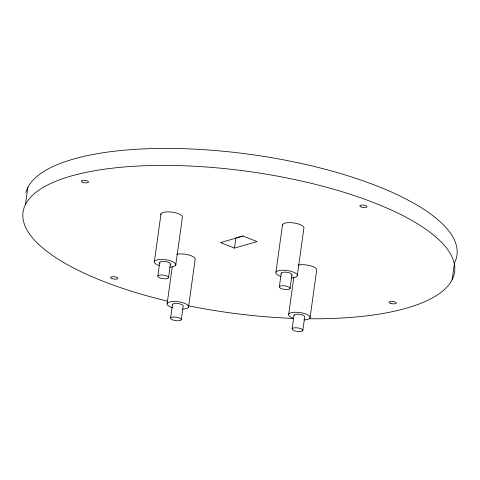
<?xml version="1.0" encoding="UTF-8"?>
<svg xmlns="http://www.w3.org/2000/svg" width="480" height="480" viewBox="0 0 480 480"><rect width="100%" height="100%" fill="white"/><g stroke="black" fill="none" stroke-linecap="round" stroke-linejoin="round"><path stroke-width="0.72" d="M25.476 204.468L27.834 187.476M154.404 261.39L161.004 213.816M157.854 275.928L159.738 262.332M168.522 277.806A5.448 1.782 7.9 0 0 161.25 274.95A5.448 1.782 7.9 0 0 159.786 277.842A5.448 1.782 7.9 0 0 168.522 277.806L170.406 264.216M167.178 303.42L172.254 266.82M175.74 265.158L182.34 217.578A10.89 3.564 7.9 0 0 171.954 212.136A10.89 3.564 7.9 0 0 160.932 214.746M170.628 317.952L172.512 304.356M181.29 319.836A5.448 1.782 7.9 0 0 174.024 316.974A5.448 1.782 7.9 0 0 172.56 319.872A5.448 1.782 7.9 0 0 181.29 319.836L183.18 306.24A5.448 1.782 7.9 0 0 177.984 303.522A5.448 1.782 7.9 0 0 172.476 304.824M188.514 307.182L195.114 259.602A10.89 3.564 7.9 0 0 189.264 255.102A10.89 3.564 7.9 0 0 176.676 254.262M234.486 248.1L257.142 241.59L243.156 236.094L220.5 242.604L234.486 248.1L235.902 237.906M275.928 272.166L282.528 224.592M279.372 286.704L281.262 273.108M290.04 288.582A5.448 1.782 7.9 0 0 282.774 285.726A5.448 1.782 7.9 0 0 281.31 288.618A5.448 1.782 7.9 0 0 290.04 288.582L291.924 274.992M288.696 314.19L293.88 276.864M297.258 275.928L303.864 228.354A10.89 3.564 7.9 0 0 293.478 222.912A10.89 3.564 7.9 0 0 282.456 225.516M292.146 328.728L294.03 315.132M302.814 330.606A5.448 1.782 7.9 0 0 295.542 327.75A5.448 1.782 7.9 0 0 294.084 330.642A5.448 1.782 7.9 0 0 302.814 330.606L304.698 317.016A5.448 1.782 7.9 0 0 299.508 314.292A5.448 1.782 7.9 0 0 293.994 315.6M310.032 317.958L316.638 270.378A10.89 3.564 7.9 0 0 310.788 265.878A10.89 3.564 7.9 0 0 298.2 265.038M452.166 279.72L454.524 262.728A217.848 71.286 7.9 0 0 267.156 156.948A217.848 71.286 7.9 0 0 25.938 192.456M236.61 237.702L242.982 235.872M167.244 301.08A217.848 71.286 7.9 0 1 65.196 177.858A217.848 71.286 7.9 0 1 412.812 221.004A217.848 71.286 7.9 0 1 309.822 318.774M292.974 318.39A217.848 71.286 7.9 0 1 187.854 305.658M159.432 265.644A10.89 3.564 7.9 0 1 157.14 259.854A10.89 3.564 7.9 0 1 173.808 262.242A10.89 3.564 7.9 0 1 169.59 267.096M172.818 307.86A10.89 3.564 7.9 0 1 169.602 301.956A10.89 3.564 7.9 0 1 186.444 304.188A10.89 3.564 7.9 0 1 182.364 309.126M293.724 318.444A10.89 3.564 7.9 0 1 291.438 312.654A10.89 3.564 7.9 0 1 308.106 315.042A10.89 3.564 7.9 0 1 303.888 319.896M280.95 276.414A10.89 3.564 7.9 0 1 278.664 270.63A10.89 3.564 7.9 0 1 295.332 273.018A10.89 3.564 7.9 0 1 291.114 277.872M281.55 274.068A5.448 1.782 7.9 0 1 286.734 272.268A5.448 1.782 7.9 0 1 291.528 275.388M160.032 263.292A5.448 1.782 7.9 0 1 165.216 261.492A5.448 1.782 7.9 0 1 170.004 264.612M361.164 206.94A3.63 1.188 7.9 0 0 366.984 206.916A3.63 1.188 7.9 0 0 362.136 205.008A3.63 1.188 7.9 0 0 361.164 206.94M390.432 303.246A3.63 1.188 7.9 0 0 396.258 303.222A3.63 1.188 7.9 0 0 391.41 301.32A3.63 1.188 7.9 0 0 390.432 303.246M111.948 278.556A3.63 1.188 7.9 0 0 117.768 278.532A3.63 1.188 7.9 0 0 112.926 276.624A3.63 1.188 7.9 0 0 111.948 278.556M82.674 182.25A3.63 1.188 7.9 0 0 88.5 182.226A3.63 1.188 7.9 0 0 83.652 180.318A3.63 1.188 7.9 0 0 82.674 182.25"/></g></svg>
